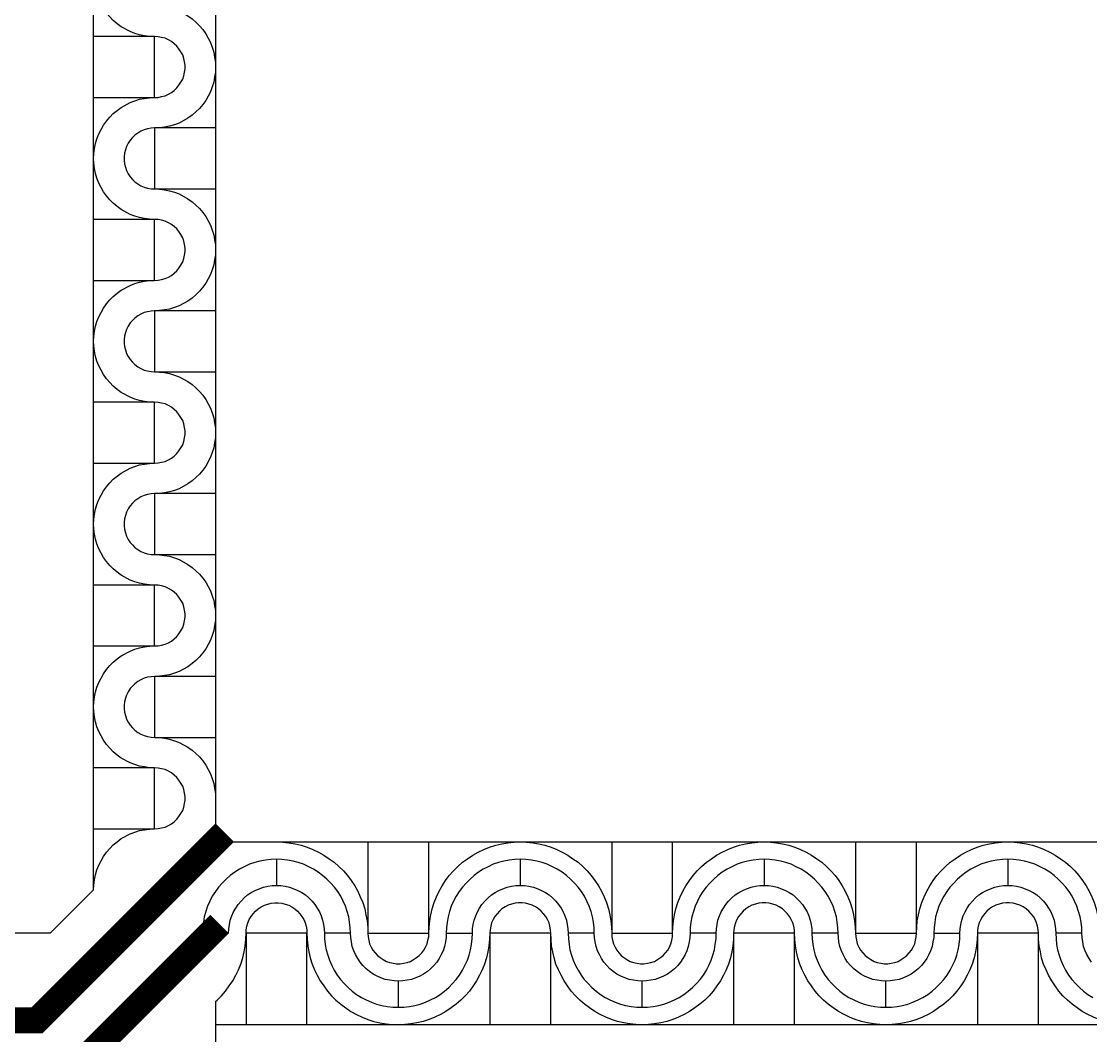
# Model space of a CAD drawing. Extents: x 190.8 to 267.1, y 124 to 174.8.
# Drawn here: x 224.322 to 225.55, y 143.763 to 144.928 of the extents above; entities that cross this region are included whole.
import ezdxf

# ---------------------------------------------------------------- set-up
doc = ezdxf.new("R2010")
doc.units = 0
doc.header["$MEASUREMENT"] = 0

msp = doc.modelspace()

# ---------------------------------------------------------------- linework, layer by layer
for p, q in [((224.5446, 146.0023), (224.5446, 143.9856)), ((224.5446, 143.9856), (226.6713, 143.9856)), ((224.5446, 143.8023), (224.5446, 141.7856))]:
    msp.add_line(p, q)
for points in [[(224.3546, 143.8806), (224.4046, 143.9306), (224.4046, 146.0306), (224.3546, 146.0806)], [(224.4746, 144.9106), (224.4689, 144.9108), (224.4631, 144.9116), (224.4574, 144.9126), (224.4519, 144.9143), (224.4464, 144.9163), (224.4364, 144.9218), (224.4316, 144.9253), (224.4271, 144.9291), (224.4231, 144.9331), (224.4194, 144.9376), (224.4159, 144.9423), (224.4104, 144.9523), (224.4084, 144.9578), (224.4066, 144.9633), (224.4056, 144.9691), (224.4049, 144.9748), (224.4046, 144.9806)], [(224.4746, 144.9456), (224.4804, 144.9453), (224.4861, 144.9446), (224.4919, 144.9436), (224.4974, 144.9418), (224.5029, 144.9398), (224.5129, 144.9343), (224.5176, 144.9308), (224.5221, 144.9271), (224.5261, 144.9231), (224.5299, 144.9186), (224.5334, 144.9138), (224.5389, 144.9038), (224.5409, 144.8983), (224.5426, 144.8928), (224.5436, 144.8871), (224.5444, 144.8813), (224.5446, 144.8756)], [(224.4046, 144.8406), (224.4746, 144.8406), (224.4746, 144.9106), (224.4046, 144.9106)], [(224.4746, 144.8406), (224.4786, 144.8408), (224.4826, 144.8416), (224.4866, 144.8426), (224.4904, 144.8443), (224.4939, 144.8463), (224.4971, 144.8488), (224.5001, 144.8516), (224.5026, 144.8546), (224.5049, 144.8581), (224.5069, 144.8618), (224.5081, 144.8656), (224.5091, 144.8696), (224.5096, 144.8736), (224.5096, 144.8776), (224.5091, 144.8816), (224.5081, 144.8856), (224.5069, 144.8896), (224.5049, 144.8931), (224.5026, 144.8966), (224.5001, 144.8996), (224.4971, 144.9023), (224.4939, 144.9048), (224.4904, 144.9068), (224.4866, 144.9086), (224.4826, 144.9096), (224.4786, 144.9103), (224.4746, 144.9106)], [(224.5446, 144.8756), (224.5444, 144.8698), (224.5436, 144.8641), (224.5426, 144.8583), (224.5409, 144.8528), (224.5389, 144.8473), (224.5334, 144.8373), (224.5299, 144.8326), (224.5261, 144.8281), (224.5221, 144.8241), (224.5176, 144.8203), (224.5129, 144.8168), (224.5029, 144.8113), (224.4974, 144.8093), (224.4919, 144.8076), (224.4861, 144.8066), (224.4804, 144.8058), (224.4746, 144.8056)], [(224.4046, 144.7706), (224.4049, 144.7763), (224.4056, 144.7821), (224.4066, 144.7878), (224.4084, 144.7933), (224.4104, 144.7988), (224.4159, 144.8088), (224.4194, 144.8136), (224.4231, 144.8181), (224.4271, 144.8221), (224.4316, 144.8258), (224.4364, 144.8293), (224.4464, 144.8348), (224.4519, 144.8368), (224.4574, 144.8386), (224.4631, 144.8396), (224.4689, 144.8403), (224.4746, 144.8406)], [(224.4746, 144.8056), (224.4706, 144.8053), (224.4666, 144.8046), (224.4626, 144.8036), (224.4589, 144.8018), (224.4554, 144.7998), (224.4521, 144.7973), (224.4491, 144.7946), (224.4466, 144.7916), (224.4444, 144.7881), (224.4424, 144.7843), (224.4411, 144.7806), (224.4401, 144.7766), (224.4396, 144.7726), (224.4396, 144.7686), (224.4401, 144.7646), (224.4411, 144.7606), (224.4424, 144.7566), (224.4444, 144.7531), (224.4466, 144.7496), (224.4491, 144.7466), (224.4521, 144.7438), (224.4554, 144.7413), (224.4589, 144.7393), (224.4626, 144.7376), (224.4666, 144.7366), (224.4706, 144.7358), (224.4746, 144.7356)], [(224.5446, 144.8056), (224.4746, 144.8056), (224.4746, 144.7356), (224.5446, 144.7356)], [(224.4746, 144.7006), (224.4689, 144.7008), (224.4631, 144.7016), (224.4574, 144.7026), (224.4519, 144.7043), (224.4464, 144.7063), (224.4364, 144.7118), (224.4316, 144.7153), (224.4271, 144.7191), (224.4231, 144.7231), (224.4194, 144.7276), (224.4159, 144.7323), (224.4104, 144.7423), (224.4084, 144.7478), (224.4066, 144.7533), (224.4056, 144.7591), (224.4049, 144.7648), (224.4046, 144.7706)], [(224.4746, 144.7356), (224.4804, 144.7353), (224.4861, 144.7346), (224.4919, 144.7336), (224.4974, 144.7318), (224.5029, 144.7298), (224.5129, 144.7243), (224.5176, 144.7208), (224.5221, 144.7171), (224.5261, 144.7131), (224.5299, 144.7086), (224.5334, 144.7038), (224.5389, 144.6938), (224.5409, 144.6883), (224.5426, 144.6828), (224.5436, 144.6771), (224.5444, 144.6713), (224.5446, 144.6656)], [(224.4046, 144.6306), (224.4746, 144.6306), (224.4746, 144.7006), (224.4046, 144.7006)], [(224.4746, 144.6306), (224.4786, 144.6308), (224.4826, 144.6316), (224.4866, 144.6326), (224.4904, 144.6343), (224.4939, 144.6363), (224.4971, 144.6388), (224.5001, 144.6416), (224.5026, 144.6446), (224.5049, 144.6481), (224.5069, 144.6518), (224.5081, 144.6556), (224.5091, 144.6596), (224.5096, 144.6636), (224.5096, 144.6676), (224.5091, 144.6716), (224.5081, 144.6756), (224.5069, 144.6796), (224.5049, 144.6831), (224.5026, 144.6866), (224.5001, 144.6896), (224.4971, 144.6923), (224.4939, 144.6948), (224.4904, 144.6968), (224.4866, 144.6986), (224.4826, 144.6996), (224.4786, 144.7003), (224.4746, 144.7006)], [(224.5446, 144.6656), (224.5444, 144.6598), (224.5436, 144.6541), (224.5426, 144.6483), (224.5409, 144.6428), (224.5389, 144.6373), (224.5334, 144.6273), (224.5299, 144.6226), (224.5261, 144.6181), (224.5221, 144.6141), (224.5176, 144.6103), (224.5129, 144.6068), (224.5029, 144.6013), (224.4974, 144.5993), (224.4919, 144.5976), (224.4861, 144.5966), (224.4804, 144.5958), (224.4746, 144.5956)], [(224.4046, 144.5606), (224.4049, 144.5663), (224.4056, 144.5721), (224.4066, 144.5778), (224.4084, 144.5833), (224.4104, 144.5888), (224.4159, 144.5988), (224.4194, 144.6036), (224.4231, 144.6081), (224.4271, 144.6121), (224.4316, 144.6158), (224.4364, 144.6193), (224.4464, 144.6248), (224.4519, 144.6268), (224.4574, 144.6286), (224.4631, 144.6296), (224.4689, 144.6303), (224.4746, 144.6306)], [(224.4746, 144.5956), (224.4706, 144.5953), (224.4666, 144.5946), (224.4626, 144.5936), (224.4589, 144.5918), (224.4554, 144.5898), (224.4521, 144.5873), (224.4491, 144.5846), (224.4466, 144.5816), (224.4444, 144.5781), (224.4424, 144.5743), (224.4411, 144.5706), (224.4401, 144.5666), (224.4396, 144.5626), (224.4396, 144.5586), (224.4401, 144.5546), (224.4411, 144.5506), (224.4424, 144.5466), (224.4444, 144.5431), (224.4466, 144.5396), (224.4491, 144.5366), (224.4521, 144.5338), (224.4554, 144.5313), (224.4589, 144.5293), (224.4626, 144.5276), (224.4666, 144.5266), (224.4706, 144.5258), (224.4746, 144.5256)], [(224.5446, 144.5956), (224.4746, 144.5956), (224.4746, 144.5256), (224.5446, 144.5256)], [(224.4746, 144.4906), (224.4689, 144.4908), (224.4631, 144.4916), (224.4574, 144.4926), (224.4519, 144.4943), (224.4464, 144.4963), (224.4364, 144.5018), (224.4316, 144.5053), (224.4271, 144.5091), (224.4231, 144.5131), (224.4194, 144.5176), (224.4159, 144.5223), (224.4104, 144.5323), (224.4084, 144.5378), (224.4066, 144.5433), (224.4056, 144.5491), (224.4049, 144.5548), (224.4046, 144.5606)], [(224.4746, 144.5256), (224.4804, 144.5253), (224.4861, 144.5246), (224.4919, 144.5236), (224.4974, 144.5218), (224.5029, 144.5198), (224.5129, 144.5143), (224.5176, 144.5108), (224.5221, 144.5071), (224.5261, 144.5031), (224.5299, 144.4986), (224.5334, 144.4938), (224.5389, 144.4838), (224.5409, 144.4783), (224.5426, 144.4728), (224.5436, 144.4671), (224.5444, 144.4613), (224.5446, 144.4556)], [(224.4046, 144.4206), (224.4746, 144.4206), (224.4746, 144.4906), (224.4046, 144.4906)], [(224.4746, 144.4206), (224.4786, 144.4208), (224.4826, 144.4216), (224.4866, 144.4226), (224.4904, 144.4243), (224.4939, 144.4263), (224.4971, 144.4288), (224.5001, 144.4316), (224.5026, 144.4346), (224.5049, 144.4381), (224.5069, 144.4418), (224.5081, 144.4456), (224.5091, 144.4496), (224.5096, 144.4536), (224.5096, 144.4576), (224.5091, 144.4616), (224.5081, 144.4656), (224.5069, 144.4696), (224.5049, 144.4731), (224.5026, 144.4766), (224.5001, 144.4796), (224.4971, 144.4823), (224.4939, 144.4848), (224.4904, 144.4868), (224.4866, 144.4886), (224.4826, 144.4896), (224.4786, 144.4903), (224.4746, 144.4906)], [(224.5446, 144.4556), (224.5444, 144.4498), (224.5436, 144.4441), (224.5426, 144.4383), (224.5409, 144.4328), (224.5389, 144.4273), (224.5334, 144.4173), (224.5299, 144.4126), (224.5261, 144.4081), (224.5221, 144.4041), (224.5176, 144.4003), (224.5129, 144.3968), (224.5029, 144.3913), (224.4974, 144.3893), (224.4919, 144.3876), (224.4861, 144.3866), (224.4804, 144.3858), (224.4746, 144.3856)], [(224.4046, 144.3506), (224.4049, 144.3563), (224.4056, 144.3621), (224.4066, 144.3678), (224.4084, 144.3733), (224.4104, 144.3788), (224.4159, 144.3888), (224.4194, 144.3936), (224.4231, 144.3981), (224.4271, 144.4021), (224.4316, 144.4058), (224.4364, 144.4093), (224.4464, 144.4148), (224.4519, 144.4168), (224.4574, 144.4186), (224.4631, 144.4196), (224.4689, 144.4203), (224.4746, 144.4206)], [(224.4746, 144.3856), (224.4706, 144.3853), (224.4666, 144.3846), (224.4626, 144.3836), (224.4589, 144.3818), (224.4554, 144.3798), (224.4521, 144.3773), (224.4491, 144.3746), (224.4466, 144.3716), (224.4444, 144.3681), (224.4424, 144.3643), (224.4411, 144.3606), (224.4401, 144.3566), (224.4396, 144.3526), (224.4396, 144.3486), (224.4401, 144.3446), (224.4411, 144.3406), (224.4424, 144.3366), (224.4444, 144.3331), (224.4466, 144.3296), (224.4491, 144.3266), (224.4521, 144.3238), (224.4554, 144.3213), (224.4589, 144.3193), (224.4626, 144.3176), (224.4666, 144.3166), (224.4706, 144.3158), (224.4746, 144.3156)], [(224.5446, 144.3856), (224.4746, 144.3856), (224.4746, 144.3156), (224.5446, 144.3156)], [(224.4746, 144.2806), (224.4689, 144.2808), (224.4631, 144.2816), (224.4574, 144.2826), (224.4519, 144.2843), (224.4464, 144.2863), (224.4364, 144.2918), (224.4316, 144.2953), (224.4271, 144.2991), (224.4231, 144.3031), (224.4194, 144.3076), (224.4159, 144.3123), (224.4104, 144.3223), (224.4084, 144.3278), (224.4066, 144.3333), (224.4056, 144.3391), (224.4049, 144.3448), (224.4046, 144.3506)], [(224.4746, 144.3156), (224.4804, 144.3153), (224.4861, 144.3146), (224.4919, 144.3136), (224.4974, 144.3118), (224.5029, 144.3098), (224.5129, 144.3043), (224.5176, 144.3008), (224.5221, 144.2971), (224.5261, 144.2931), (224.5299, 144.2886), (224.5334, 144.2838), (224.5389, 144.2738), (224.5409, 144.2683), (224.5426, 144.2628), (224.5436, 144.2571), (224.5444, 144.2513), (224.5446, 144.2456)], [(224.4046, 144.2106), (224.4746, 144.2106), (224.4746, 144.2806), (224.4046, 144.2806)], [(224.4746, 144.2106), (224.4786, 144.2108), (224.4826, 144.2116), (224.4866, 144.2126), (224.4904, 144.2143), (224.4939, 144.2163), (224.4971, 144.2188), (224.5001, 144.2216), (224.5026, 144.2246), (224.5049, 144.2281), (224.5069, 144.2318), (224.5081, 144.2356), (224.5091, 144.2396), (224.5096, 144.2436), (224.5096, 144.2476), (224.5091, 144.2516), (224.5081, 144.2556), (224.5069, 144.2596), (224.5049, 144.2631), (224.5026, 144.2666), (224.5001, 144.2696), (224.4971, 144.2723), (224.4939, 144.2748), (224.4904, 144.2768), (224.4866, 144.2786), (224.4826, 144.2796), (224.4786, 144.2803), (224.4746, 144.2806)], [(224.5446, 144.2456), (224.5444, 144.2398), (224.5436, 144.2341), (224.5426, 144.2283), (224.5409, 144.2228), (224.5389, 144.2173), (224.5334, 144.2073), (224.5299, 144.2026), (224.5261, 144.1981), (224.5221, 144.1941), (224.5176, 144.1903), (224.5129, 144.1868), (224.5029, 144.1813), (224.4974, 144.1793), (224.4919, 144.1776), (224.4861, 144.1766), (224.4804, 144.1758), (224.4746, 144.1756)], [(224.4046, 144.1406), (224.4049, 144.1463), (224.4056, 144.1521), (224.4066, 144.1578), (224.4084, 144.1633), (224.4104, 144.1688), (224.4159, 144.1788), (224.4194, 144.1836), (224.4231, 144.1881), (224.4271, 144.1921), (224.4316, 144.1958), (224.4364, 144.1993), (224.4464, 144.2048), (224.4519, 144.2068), (224.4574, 144.2086), (224.4631, 144.2096), (224.4689, 144.2103), (224.4746, 144.2106)], [(224.4746, 144.1756), (224.4706, 144.1753), (224.4666, 144.1746), (224.4626, 144.1736), (224.4589, 144.1718), (224.4554, 144.1698), (224.4521, 144.1673), (224.4491, 144.1646), (224.4466, 144.1616), (224.4444, 144.1581), (224.4424, 144.1543), (224.4411, 144.1506), (224.4401, 144.1466), (224.4396, 144.1426), (224.4396, 144.1386), (224.4401, 144.1346), (224.4411, 144.1306), (224.4424, 144.1266), (224.4444, 144.1231), (224.4466, 144.1196), (224.4491, 144.1166), (224.4521, 144.1138), (224.4554, 144.1113), (224.4589, 144.1093), (224.4626, 144.1076), (224.4666, 144.1066), (224.4706, 144.1058), (224.4746, 144.1056)], [(224.5446, 144.1756), (224.4746, 144.1756), (224.4746, 144.1056), (224.5446, 144.1056)], [(224.4746, 144.0706), (224.4689, 144.0708), (224.4631, 144.0716), (224.4574, 144.0726), (224.4519, 144.0743), (224.4464, 144.0763), (224.4364, 144.0818), (224.4316, 144.0853), (224.4271, 144.0891), (224.4231, 144.0931), (224.4194, 144.0976), (224.4159, 144.1023), (224.4104, 144.1123), (224.4084, 144.1178), (224.4066, 144.1233), (224.4056, 144.1291), (224.4049, 144.1348), (224.4046, 144.1406)], [(224.4746, 144.1056), (224.4804, 144.1053), (224.4861, 144.1046), (224.4919, 144.1036), (224.4974, 144.1018), (224.5029, 144.0998), (224.5129, 144.0943), (224.5176, 144.0908), (224.5221, 144.0871), (224.5261, 144.0831), (224.5299, 144.0786), (224.5334, 144.0738), (224.5389, 144.0638), (224.5409, 144.0583), (224.5426, 144.0528), (224.5436, 144.0471), (224.5444, 144.0413), (224.5446, 144.0356)], [(224.4046, 144.0006), (224.4746, 144.0006), (224.4746, 144.0706), (224.4046, 144.0706)], [(224.4746, 144.0006), (224.4786, 144.0008), (224.4826, 144.0016), (224.4866, 144.0026), (224.4904, 144.0043), (224.4939, 144.0063), (224.4971, 144.0088), (224.5001, 144.0116), (224.5026, 144.0146), (224.5049, 144.0181), (224.5069, 144.0218), (224.5081, 144.0256), (224.5091, 144.0296), (224.5096, 144.0336), (224.5096, 144.0376), (224.5091, 144.0416), (224.5081, 144.0456), (224.5069, 144.0496), (224.5049, 144.0531), (224.5026, 144.0566), (224.5001, 144.0596), (224.4971, 144.0623), (224.4939, 144.0648), (224.4904, 144.0668), (224.4866, 144.0686), (224.4826, 144.0696), (224.4786, 144.0703), (224.4746, 144.0706)], [(224.4046, 143.9306), (224.4049, 143.9363), (224.4056, 143.9421), (224.4066, 143.9478), (224.4084, 143.9533), (224.4104, 143.9588), (224.4159, 143.9688), (224.4194, 143.9736), (224.4231, 143.9781), (224.4271, 143.9821), (224.4316, 143.9858), (224.4364, 143.9893), (224.4464, 143.9948), (224.4519, 143.9968), (224.4574, 143.9986), (224.4631, 143.9996), (224.4689, 144.0003), (224.4746, 144.0006)], [(224.6146, 143.9856), (224.6219, 143.9853), (224.6289, 143.9846), (224.6359, 143.9833), (224.6429, 143.9818), (224.6499, 143.9796), (224.6564, 143.9768), (224.6629, 143.9738), (224.6691, 143.9703), (224.6751, 143.9663), (224.6809, 143.9621), (224.6864, 143.9573), (224.6914, 143.9523), (224.6961, 143.9468), (224.7004, 143.9411), (224.7044, 143.9351), (224.7079, 143.9288), (224.7109, 143.9223), (224.7136, 143.9158), (224.7159, 143.9088), (224.7174, 143.9018), (224.7186, 143.8948), (224.7194, 143.8878), (224.7196, 143.8806)], [(224.7196, 143.9856), (224.7196, 143.8806), (224.7896, 143.8806), (224.7896, 143.9856)], [(224.7896, 143.8806), (224.7899, 143.8878), (224.7906, 143.8948), (224.7919, 143.9018), (224.7934, 143.9088), (224.7956, 143.9158), (224.7984, 143.9223), (224.8014, 143.9288), (224.8049, 143.9351), (224.8089, 143.9411), (224.8131, 143.9468), (224.8179, 143.9523), (224.8229, 143.9573), (224.8284, 143.9621), (224.8341, 143.9663), (224.8401, 143.9703), (224.8464, 143.9738), (224.8529, 143.9768), (224.8594, 143.9796), (224.8664, 143.9818), (224.8734, 143.9833), (224.8804, 143.9846), (224.8874, 143.9853), (224.8946, 143.9856)], [(224.8946, 143.9856), (224.9019, 143.9853), (224.9089, 143.9846), (224.9159, 143.9833), (224.9229, 143.9818), (224.9299, 143.9796), (224.9364, 143.9768), (224.9429, 143.9738), (224.9491, 143.9703), (224.9551, 143.9663), (224.9609, 143.9621), (224.9664, 143.9573), (224.9714, 143.9523), (224.9761, 143.9468), (224.9804, 143.9411), (224.9844, 143.9351), (224.9879, 143.9288), (224.9909, 143.9223), (224.9936, 143.9158), (224.9959, 143.9088), (224.9974, 143.9018), (224.9986, 143.8948), (224.9994, 143.8878), (224.9996, 143.8806)], [(224.9996, 143.9856), (224.9996, 143.8806), (225.0696, 143.8806), (225.0696, 143.9856)], [(225.0696, 143.8806), (225.0699, 143.8878), (225.0706, 143.8948), (225.0719, 143.9018), (225.0734, 143.9088), (225.0756, 143.9158), (225.0784, 143.9223), (225.0814, 143.9288), (225.0849, 143.9351), (225.0889, 143.9411), (225.0931, 143.9468), (225.0979, 143.9523), (225.1029, 143.9573), (225.1084, 143.9621), (225.1141, 143.9663), (225.1201, 143.9703), (225.1264, 143.9738), (225.1329, 143.9768), (225.1394, 143.9796), (225.1464, 143.9818), (225.1534, 143.9833), (225.1604, 143.9846), (225.1674, 143.9853), (225.1746, 143.9856)], [(225.1746, 143.9856), (225.1819, 143.9853), (225.1889, 143.9846), (225.1959, 143.9833), (225.2029, 143.9818), (225.2099, 143.9796), (225.2164, 143.9768), (225.2229, 143.9738), (225.2291, 143.9703), (225.2351, 143.9663), (225.2409, 143.9621), (225.2464, 143.9573), (225.2514, 143.9523), (225.2561, 143.9468), (225.2604, 143.9411), (225.2644, 143.9351), (225.2679, 143.9288), (225.2709, 143.9223), (225.2736, 143.9158), (225.2759, 143.9088), (225.2774, 143.9018), (225.2786, 143.8948), (225.2794, 143.8878), (225.2796, 143.8806)], [(225.2796, 143.9856), (225.2796, 143.8806), (225.3496, 143.8806), (225.3496, 143.9856)], [(225.3496, 143.8806), (225.3499, 143.8878), (225.3506, 143.8948), (225.3519, 143.9018), (225.3534, 143.9088), (225.3556, 143.9158), (225.3584, 143.9223), (225.3614, 143.9288), (225.3649, 143.9351), (225.3689, 143.9411), (225.3731, 143.9468), (225.3779, 143.9523), (225.3829, 143.9573), (225.3884, 143.9621), (225.3941, 143.9663), (225.4001, 143.9703), (225.4064, 143.9738), (225.4129, 143.9768), (225.4194, 143.9796), (225.4264, 143.9818), (225.4334, 143.9833), (225.4404, 143.9846), (225.4474, 143.9853), (225.4546, 143.9856)], [(225.4546, 143.9856), (225.4619, 143.9853), (225.4689, 143.9846), (225.4759, 143.9833), (225.4829, 143.9818), (225.4899, 143.9796), (225.4964, 143.9768), (225.5029, 143.9738), (225.5091, 143.9703), (225.5151, 143.9663), (225.5209, 143.9621), (225.5264, 143.9573), (225.5314, 143.9523), (225.5361, 143.9468), (225.5404, 143.9411), (225.5444, 143.9351), (225.5479, 143.9288), (225.5509, 143.9223), (225.5536, 143.9158), (225.5559, 143.9088), (225.5574, 143.9018), (225.5586, 143.8948), (225.5594, 143.8878), (225.5596, 143.8806)], [(224.6146, 143.9656), (224.6084, 143.9653), (224.6019, 143.9646), (224.5956, 143.9636), (224.5896, 143.9618), (224.5836, 143.9598), (224.5776, 143.9571), (224.5721, 143.9543), (224.5666, 143.9508), (224.5616, 143.9471), (224.5569, 143.9428), (224.5524, 143.9383), (224.5481, 143.9336), (224.5444, 143.9286), (224.5409, 143.9231), (224.5381, 143.9176), (224.5354, 143.9116), (224.5334, 143.9056), (224.5316, 143.8996), (224.5306, 143.8933), (224.5299, 143.8868), (224.5296, 143.8806), (224.5596, 143.8806), (224.5599, 143.8856), (224.5606, 143.8906), (224.5616, 143.8956), (224.5634, 143.9006), (224.5654, 143.9051), (224.5679, 143.9096), (224.5706, 143.9138), (224.5739, 143.9176), (224.5776, 143.9213), (224.5814, 143.9246), (224.5856, 143.9273), (224.5901, 143.9298), (224.5946, 143.9318), (224.5996, 143.9336), (224.6046, 143.9346), (224.6096, 143.9353), (224.6146, 143.9356)], [(224.6996, 143.8806), (224.6994, 143.8868), (224.6986, 143.8933), (224.6976, 143.8996), (224.6959, 143.9056), (224.6939, 143.9116), (224.6911, 143.9176), (224.6884, 143.9231), (224.6849, 143.9286), (224.6811, 143.9336), (224.6769, 143.9383), (224.6724, 143.9428), (224.6676, 143.9471), (224.6626, 143.9508), (224.6571, 143.9543), (224.6516, 143.9571), (224.6456, 143.9598), (224.6396, 143.9618), (224.6336, 143.9636), (224.6274, 143.9646), (224.6209, 143.9653), (224.6146, 143.9656), (224.6146, 143.9356), (224.6196, 143.9353), (224.6246, 143.9346), (224.6296, 143.9336), (224.6346, 143.9318), (224.6391, 143.9298), (224.6436, 143.9273), (224.6479, 143.9246), (224.6516, 143.9213), (224.6554, 143.9176), (224.6586, 143.9138), (224.6614, 143.9096), (224.6639, 143.9051), (224.6659, 143.9006), (224.6676, 143.8956), (224.6686, 143.8906), (224.6694, 143.8856), (224.6696, 143.8806)], [(224.8946, 143.9656), (224.8884, 143.9653), (224.8819, 143.9646), (224.8756, 143.9636), (224.8696, 143.9618), (224.8636, 143.9598), (224.8576, 143.9571), (224.8521, 143.9543), (224.8466, 143.9508), (224.8416, 143.9471), (224.8369, 143.9428), (224.8324, 143.9383), (224.8281, 143.9336), (224.8244, 143.9286), (224.8209, 143.9231), (224.8181, 143.9176), (224.8154, 143.9116), (224.8134, 143.9056), (224.8116, 143.8996), (224.8106, 143.8933), (224.8099, 143.8868), (224.8096, 143.8806), (224.8396, 143.8806), (224.8399, 143.8856), (224.8406, 143.8906), (224.8416, 143.8956), (224.8434, 143.9006), (224.8454, 143.9051), (224.8479, 143.9096), (224.8506, 143.9138), (224.8539, 143.9176), (224.8576, 143.9213), (224.8614, 143.9246), (224.8656, 143.9273), (224.8701, 143.9298), (224.8746, 143.9318), (224.8796, 143.9336), (224.8846, 143.9346), (224.8896, 143.9353), (224.8946, 143.9356)], [(224.9796, 143.8806), (224.9794, 143.8868), (224.9786, 143.8933), (224.9776, 143.8996), (224.9759, 143.9056), (224.9739, 143.9116), (224.9711, 143.9176), (224.9684, 143.9231), (224.9649, 143.9286), (224.9611, 143.9336), (224.9569, 143.9383), (224.9524, 143.9428), (224.9476, 143.9471), (224.9426, 143.9508), (224.9371, 143.9543), (224.9316, 143.9571), (224.9256, 143.9598), (224.9196, 143.9618), (224.9136, 143.9636), (224.9074, 143.9646), (224.9009, 143.9653), (224.8946, 143.9656), (224.8946, 143.9356), (224.8996, 143.9353), (224.9046, 143.9346), (224.9096, 143.9336), (224.9146, 143.9318), (224.9191, 143.9298), (224.9236, 143.9273), (224.9279, 143.9246), (224.9316, 143.9213), (224.9354, 143.9176), (224.9386, 143.9138), (224.9414, 143.9096), (224.9439, 143.9051), (224.9459, 143.9006), (224.9476, 143.8956), (224.9486, 143.8906), (224.9494, 143.8856), (224.9496, 143.8806)], [(225.1746, 143.9656), (225.1684, 143.9653), (225.1619, 143.9646), (225.1556, 143.9636), (225.1496, 143.9618), (225.1436, 143.9598), (225.1376, 143.9571), (225.1321, 143.9543), (225.1266, 143.9508), (225.1216, 143.9471), (225.1169, 143.9428), (225.1124, 143.9383), (225.1081, 143.9336), (225.1044, 143.9286), (225.1009, 143.9231), (225.0981, 143.9176), (225.0954, 143.9116), (225.0934, 143.9056), (225.0916, 143.8996), (225.0906, 143.8933), (225.0899, 143.8868), (225.0896, 143.8806)], [(225.2596, 143.8806), (225.2594, 143.8868), (225.2586, 143.8933), (225.2576, 143.8996), (225.2559, 143.9056), (225.2539, 143.9116), (225.2511, 143.9176), (225.2484, 143.9231), (225.2449, 143.9286), (225.2411, 143.9336), (225.2369, 143.9383), (225.2324, 143.9428), (225.2276, 143.9471), (225.2226, 143.9508), (225.2171, 143.9543), (225.2116, 143.9571), (225.2056, 143.9598), (225.1996, 143.9618), (225.1936, 143.9636), (225.1874, 143.9646), (225.1809, 143.9653), (225.1746, 143.9656), (225.1746, 143.9356), (225.1796, 143.9353), (225.1846, 143.9346), (225.1896, 143.9336), (225.1946, 143.9318), (225.1991, 143.9298), (225.2036, 143.9273), (225.2079, 143.9246), (225.2116, 143.9213), (225.2154, 143.9176), (225.2186, 143.9138), (225.2214, 143.9096), (225.2239, 143.9051), (225.2259, 143.9006), (225.2276, 143.8956), (225.2286, 143.8906), (225.2294, 143.8856), (225.2296, 143.8806)], [(225.4546, 143.9656), (225.4484, 143.9653), (225.4419, 143.9646), (225.4356, 143.9636), (225.4296, 143.9618), (225.4236, 143.9598), (225.4176, 143.9571), (225.4121, 143.9543), (225.4066, 143.9508), (225.4016, 143.9471), (225.3969, 143.9428), (225.3924, 143.9383), (225.3881, 143.9336), (225.3844, 143.9286), (225.3809, 143.9231), (225.3781, 143.9176), (225.3754, 143.9116), (225.3734, 143.9056), (225.3716, 143.8996), (225.3706, 143.8933), (225.3699, 143.8868), (225.3696, 143.8806), (225.3996, 143.8806), (225.3999, 143.8856), (225.4006, 143.8906), (225.4016, 143.8956), (225.4034, 143.9006), (225.4054, 143.9051), (225.4079, 143.9096), (225.4106, 143.9138), (225.4139, 143.9176), (225.4176, 143.9213), (225.4214, 143.9246), (225.4256, 143.9273), (225.4301, 143.9298), (225.4346, 143.9318), (225.4396, 143.9336), (225.4446, 143.9346), (225.4496, 143.9353), (225.4546, 143.9356)], [(225.5396, 143.8806), (225.5394, 143.8868), (225.5386, 143.8933), (225.5376, 143.8996), (225.5359, 143.9056), (225.5339, 143.9116), (225.5311, 143.9176), (225.5284, 143.9231), (225.5249, 143.9286), (225.5211, 143.9336), (225.5169, 143.9383), (225.5124, 143.9428), (225.5076, 143.9471), (225.5026, 143.9508), (225.4971, 143.9543), (225.4916, 143.9571), (225.4856, 143.9598), (225.4796, 143.9618), (225.4736, 143.9636), (225.4674, 143.9646), (225.4609, 143.9653), (225.4546, 143.9656), (225.4546, 143.9356), (225.4596, 143.9353), (225.4646, 143.9346), (225.4696, 143.9336), (225.4746, 143.9318), (225.4791, 143.9298), (225.4836, 143.9273), (225.4879, 143.9246), (225.4916, 143.9213), (225.4954, 143.9176), (225.4986, 143.9138), (225.5014, 143.9096), (225.5039, 143.9051), (225.5059, 143.9006), (225.5076, 143.8956), (225.5086, 143.8906), (225.5094, 143.8856), (225.5096, 143.8806)], [(225.1196, 143.8806), (225.1199, 143.8856), (225.1206, 143.8906), (225.1216, 143.8956), (225.1234, 143.9006), (225.1254, 143.9051), (225.1279, 143.9096), (225.1306, 143.9138), (225.1339, 143.9176), (225.1376, 143.9213), (225.1414, 143.9246), (225.1456, 143.9273), (225.1501, 143.9298), (225.1546, 143.9318), (225.1596, 143.9336), (225.1646, 143.9346), (225.1696, 143.9353), (225.1746, 143.9356)], [(224.5796, 143.8806), (224.5799, 143.8846), (224.5806, 143.8886), (224.5816, 143.8926), (224.5834, 143.8963), (224.5854, 143.8998), (224.5879, 143.9031), (224.5906, 143.9061), (224.5936, 143.9086), (224.5971, 143.9108), (224.6009, 143.9128), (224.6046, 143.9141), (224.6086, 143.9151), (224.6126, 143.9156), (224.6166, 143.9156), (224.6206, 143.9151), (224.6246, 143.9141), (224.6286, 143.9128), (224.6321, 143.9108), (224.6356, 143.9086), (224.6386, 143.9061), (224.6414, 143.9031), (224.6439, 143.8998), (224.6459, 143.8963), (224.6476, 143.8926), (224.6486, 143.8886), (224.6494, 143.8846), (224.6496, 143.8806)], [(224.9296, 143.8806), (224.9294, 143.8846), (224.9286, 143.8886), (224.9276, 143.8926), (224.9259, 143.8963), (224.9239, 143.8998), (224.9214, 143.9031), (224.9186, 143.9061), (224.9156, 143.9086), (224.9121, 143.9108), (224.9084, 143.9128), (224.9046, 143.9141), (224.9006, 143.9151), (224.8966, 143.9156), (224.8926, 143.9156), (224.8886, 143.9151), (224.8846, 143.9141), (224.8806, 143.9128), (224.8771, 143.9108), (224.8736, 143.9086), (224.8706, 143.9061), (224.8679, 143.9031), (224.8654, 143.8998), (224.8634, 143.8963), (224.8616, 143.8926), (224.8606, 143.8886), (224.8599, 143.8846), (224.8596, 143.8806)], [(225.2096, 143.8806), (225.2094, 143.8846), (225.2086, 143.8886), (225.2076, 143.8926), (225.2059, 143.8963), (225.2039, 143.8998), (225.2014, 143.9031), (225.1986, 143.9061), (225.1956, 143.9086), (225.1921, 143.9108), (225.1884, 143.9128), (225.1846, 143.9141), (225.1806, 143.9151), (225.1766, 143.9156), (225.1726, 143.9156), (225.1686, 143.9151), (225.1646, 143.9141), (225.1606, 143.9128), (225.1571, 143.9108), (225.1536, 143.9086), (225.1506, 143.9061), (225.1479, 143.9031), (225.1454, 143.8998), (225.1434, 143.8963), (225.1416, 143.8926), (225.1406, 143.8886), (225.1399, 143.8846), (225.1396, 143.8806)], [(225.4896, 143.8806), (225.4894, 143.8846), (225.4886, 143.8886), (225.4876, 143.8926), (225.4859, 143.8963), (225.4839, 143.8998), (225.4814, 143.9031), (225.4786, 143.9061), (225.4756, 143.9086), (225.4721, 143.9108), (225.4684, 143.9128), (225.4646, 143.9141), (225.4606, 143.9151), (225.4566, 143.9156), (225.4526, 143.9156), (225.4486, 143.9151), (225.4446, 143.9141), (225.4406, 143.9128), (225.4371, 143.9108), (225.4336, 143.9086), (225.4306, 143.9061), (225.4279, 143.9031), (225.4254, 143.8998), (225.4234, 143.8963), (225.4216, 143.8926), (225.4206, 143.8886), (225.4199, 143.8846), (225.4196, 143.8806)], [(224.3546, 143.8806), (222.2779, 143.8806), (222.2776, 143.8808), (222.2729, 143.8843), (222.2629, 143.8898), (222.2574, 143.8918), (222.2519, 143.8936), (222.2461, 143.8946), (222.2404, 143.8953), (222.2346, 143.8956)], [(224.5446, 143.8023), (224.5464, 143.8038), (224.5514, 143.8088), (224.5561, 143.8143), (224.5604, 143.8201), (224.5644, 143.8261), (224.5679, 143.8323), (224.5709, 143.8388), (224.5736, 143.8453), (224.5759, 143.8523), (224.5774, 143.8593), (224.5786, 143.8663), (224.5794, 143.8733), (224.5796, 143.8806)], [(224.6496, 143.7756), (224.6496, 143.8806), (224.5796, 143.8806), (224.5796, 143.7756)], [(224.6496, 143.8806), (224.6499, 143.8733), (224.6506, 143.8663), (224.6519, 143.8593), (224.6534, 143.8523), (224.6556, 143.8453), (224.6584, 143.8388), (224.6614, 143.8323), (224.6649, 143.8261), (224.6689, 143.8201), (224.6731, 143.8143), (224.6779, 143.8088), (224.6829, 143.8038), (224.6884, 143.7991), (224.6941, 143.7948), (224.7001, 143.7908), (224.7064, 143.7873), (224.7129, 143.7843), (224.7194, 143.7816), (224.7264, 143.7793), (224.7334, 143.7778), (224.7404, 143.7766), (224.7474, 143.7758), (224.7546, 143.7756)], [(224.7196, 143.8806), (224.7199, 143.8766), (224.7206, 143.8726), (224.7216, 143.8686), (224.7234, 143.8648), (224.7254, 143.8613), (224.7279, 143.8581), (224.7306, 143.8551), (224.7336, 143.8526), (224.7371, 143.8503), (224.7409, 143.8483), (224.7446, 143.8471), (224.7486, 143.8461), (224.7526, 143.8456), (224.7566, 143.8456), (224.7606, 143.8461), (224.7646, 143.8471), (224.7686, 143.8483), (224.7721, 143.8503), (224.7756, 143.8526), (224.7786, 143.8551), (224.7814, 143.8581), (224.7839, 143.8613), (224.7859, 143.8648), (224.7876, 143.8686), (224.7886, 143.8726), (224.7894, 143.8766), (224.7896, 143.8806)], [(224.8096, 143.8806), (224.8094, 143.8756), (224.8086, 143.8706), (224.8076, 143.8656), (224.8059, 143.8606), (224.8039, 143.8561), (224.8014, 143.8516), (224.7986, 143.8473), (224.7954, 143.8436), (224.7916, 143.8398), (224.7879, 143.8366), (224.7836, 143.8338), (224.7791, 143.8313), (224.7746, 143.8293), (224.7696, 143.8276), (224.7646, 143.8266), (224.7596, 143.8258), (224.7546, 143.8256)], [(224.8596, 143.8806), (224.8594, 143.8733), (224.8586, 143.8663), (224.8574, 143.8593), (224.8559, 143.8523), (224.8536, 143.8453), (224.8509, 143.8388), (224.8479, 143.8323), (224.8444, 143.8261), (224.8404, 143.8201), (224.8361, 143.8143), (224.8314, 143.8088), (224.8264, 143.8038), (224.8209, 143.7991), (224.8151, 143.7948), (224.8091, 143.7908), (224.8029, 143.7873), (224.7964, 143.7843), (224.7899, 143.7816), (224.7829, 143.7793), (224.7759, 143.7778), (224.7689, 143.7766), (224.7619, 143.7758), (224.7546, 143.7756)], [(224.7546, 143.7956), (224.7609, 143.7958), (224.7674, 143.7966), (224.7736, 143.7976), (224.7796, 143.7993), (224.7856, 143.8013), (224.7916, 143.8041), (224.7971, 143.8068), (224.8026, 143.8103), (224.8076, 143.8141), (224.8124, 143.8183), (224.8169, 143.8228), (224.8211, 143.8276), (224.8249, 143.8326), (224.8284, 143.8381), (224.8311, 143.8436), (224.8339, 143.8496), (224.8359, 143.8556), (224.8376, 143.8616), (224.8386, 143.8678), (224.8394, 143.8743), (224.8396, 143.8806)], [(224.9296, 143.7756), (224.9296, 143.8806), (224.8596, 143.8806), (224.8596, 143.7756)], [(225.0346, 143.7756), (225.0274, 143.7758), (225.0204, 143.7766), (225.0134, 143.7778), (225.0064, 143.7793), (224.9994, 143.7816), (224.9929, 143.7843), (224.9864, 143.7873), (224.9801, 143.7908), (224.9741, 143.7948), (224.9684, 143.7991), (224.9629, 143.8038), (224.9579, 143.8088), (224.9531, 143.8143), (224.9489, 143.8201), (224.9449, 143.8261), (224.9414, 143.8323), (224.9384, 143.8388), (224.9356, 143.8453), (224.9334, 143.8523), (224.9319, 143.8593), (224.9306, 143.8663), (224.9299, 143.8733), (224.9296, 143.8806)], [(224.9996, 143.8806), (224.9999, 143.8766), (225.0006, 143.8726), (225.0016, 143.8686), (225.0034, 143.8648), (225.0054, 143.8613), (225.0079, 143.8581), (225.0106, 143.8551), (225.0136, 143.8526), (225.0171, 143.8503), (225.0209, 143.8483), (225.0246, 143.8471), (225.0286, 143.8461), (225.0326, 143.8456), (225.0366, 143.8456), (225.0406, 143.8461), (225.0446, 143.8471), (225.0486, 143.8483), (225.0521, 143.8503), (225.0556, 143.8526), (225.0586, 143.8551), (225.0614, 143.8581), (225.0639, 143.8613), (225.0659, 143.8648), (225.0676, 143.8686), (225.0686, 143.8726), (225.0694, 143.8766), (225.0696, 143.8806)], [(225.0346, 143.7956), (225.0409, 143.7958), (225.0474, 143.7966), (225.0536, 143.7976), (225.0596, 143.7993), (225.0656, 143.8013), (225.0716, 143.8041), (225.0771, 143.8068), (225.0826, 143.8103), (225.0876, 143.8141), (225.0924, 143.8183), (225.0969, 143.8228), (225.1011, 143.8276), (225.1049, 143.8326), (225.1084, 143.8381), (225.1111, 143.8436), (225.1139, 143.8496), (225.1159, 143.8556), (225.1176, 143.8616), (225.1186, 143.8678), (225.1194, 143.8743), (225.1196, 143.8806), (225.0896, 143.8806), (225.0894, 143.8756), (225.0886, 143.8706), (225.0876, 143.8656), (225.0859, 143.8606), (225.0839, 143.8561), (225.0814, 143.8516), (225.0786, 143.8473), (225.0754, 143.8436), (225.0716, 143.8398), (225.0679, 143.8366), (225.0636, 143.8338), (225.0591, 143.8313), (225.0546, 143.8293), (225.0496, 143.8276), (225.0446, 143.8266), (225.0396, 143.8258), (225.0346, 143.8256)], [(225.1396, 143.8806), (225.1394, 143.8733), (225.1386, 143.8663), (225.1374, 143.8593), (225.1359, 143.8523), (225.1336, 143.8453), (225.1309, 143.8388), (225.1279, 143.8323), (225.1244, 143.8261), (225.1204, 143.8201), (225.1161, 143.8143), (225.1114, 143.8088), (225.1064, 143.8038), (225.1009, 143.7991), (225.0951, 143.7948), (225.0891, 143.7908), (225.0829, 143.7873), (225.0764, 143.7843), (225.0699, 143.7816), (225.0629, 143.7793), (225.0559, 143.7778), (225.0489, 143.7766), (225.0419, 143.7758), (225.0346, 143.7756)], [(225.2096, 143.7756), (225.2096, 143.8806), (225.1396, 143.8806), (225.1396, 143.7756)], [(225.3146, 143.7756), (225.3074, 143.7758), (225.3004, 143.7766), (225.2934, 143.7778), (225.2864, 143.7793), (225.2794, 143.7816), (225.2729, 143.7843), (225.2664, 143.7873), (225.2601, 143.7908), (225.2541, 143.7948), (225.2484, 143.7991), (225.2429, 143.8038), (225.2379, 143.8088), (225.2331, 143.8143), (225.2289, 143.8201), (225.2249, 143.8261), (225.2214, 143.8323), (225.2184, 143.8388), (225.2156, 143.8453), (225.2134, 143.8523), (225.2119, 143.8593), (225.2106, 143.8663), (225.2099, 143.8733), (225.2096, 143.8806)], [(225.2796, 143.8806), (225.2799, 143.8766), (225.2806, 143.8726), (225.2816, 143.8686), (225.2834, 143.8648), (225.2854, 143.8613), (225.2879, 143.8581), (225.2906, 143.8551), (225.2936, 143.8526), (225.2971, 143.8503), (225.3009, 143.8483), (225.3046, 143.8471), (225.3086, 143.8461), (225.3126, 143.8456), (225.3166, 143.8456), (225.3206, 143.8461), (225.3246, 143.8471), (225.3286, 143.8483), (225.3321, 143.8503), (225.3356, 143.8526), (225.3386, 143.8551), (225.3414, 143.8581), (225.3439, 143.8613), (225.3459, 143.8648), (225.3476, 143.8686), (225.3486, 143.8726), (225.3494, 143.8766), (225.3496, 143.8806)], [(225.3696, 143.8806), (225.3694, 143.8756), (225.3686, 143.8706), (225.3676, 143.8656), (225.3659, 143.8606), (225.3639, 143.8561), (225.3614, 143.8516), (225.3586, 143.8473), (225.3554, 143.8436), (225.3516, 143.8398), (225.3479, 143.8366), (225.3436, 143.8338), (225.3391, 143.8313), (225.3346, 143.8293), (225.3296, 143.8276), (225.3246, 143.8266), (225.3196, 143.8258), (225.3146, 143.8256)], [(225.4196, 143.8806), (225.4194, 143.8733), (225.4186, 143.8663), (225.4174, 143.8593), (225.4159, 143.8523), (225.4136, 143.8453), (225.4109, 143.8388), (225.4079, 143.8323), (225.4044, 143.8261), (225.4004, 143.8201), (225.3961, 143.8143), (225.3914, 143.8088), (225.3864, 143.8038), (225.3809, 143.7991), (225.3751, 143.7948), (225.3691, 143.7908), (225.3629, 143.7873), (225.3564, 143.7843), (225.3499, 143.7816), (225.3429, 143.7793), (225.3359, 143.7778), (225.3289, 143.7766), (225.3219, 143.7758), (225.3146, 143.7756)], [(225.3146, 143.7956), (225.3209, 143.7958), (225.3274, 143.7966), (225.3336, 143.7976), (225.3396, 143.7993), (225.3456, 143.8013), (225.3516, 143.8041), (225.3571, 143.8068), (225.3626, 143.8103), (225.3676, 143.8141), (225.3724, 143.8183), (225.3769, 143.8228), (225.3811, 143.8276), (225.3849, 143.8326), (225.3884, 143.8381), (225.3911, 143.8436), (225.3939, 143.8496), (225.3959, 143.8556), (225.3976, 143.8616), (225.3986, 143.8678), (225.3994, 143.8743), (225.3996, 143.8806)], [(225.4896, 143.7756), (225.4896, 143.8806), (225.4196, 143.8806), (225.4196, 143.7756)], [(225.5946, 143.7756), (225.5874, 143.7758), (225.5804, 143.7766), (225.5734, 143.7778), (225.5664, 143.7793), (225.5594, 143.7816), (225.5529, 143.7843), (225.5464, 143.7873), (225.5401, 143.7908), (225.5341, 143.7948), (225.5284, 143.7991), (225.5229, 143.8038), (225.5179, 143.8088), (225.5131, 143.8143), (225.5089, 143.8201), (225.5049, 143.8261), (225.5014, 143.8323), (225.4984, 143.8388), (225.4956, 143.8453), (225.4934, 143.8523), (225.4919, 143.8593), (225.4906, 143.8663), (225.4899, 143.8733), (225.4896, 143.8806)], [(225.5506, 143.8473), (225.5479, 143.8516), (225.5454, 143.8561), (225.5434, 143.8606), (225.5416, 143.8656), (225.5406, 143.8706), (225.5399, 143.8756), (225.5396, 143.8806), (225.5096, 143.8806), (225.5099, 143.8743), (225.5106, 143.8678), (225.5116, 143.8616), (225.5134, 143.8556), (225.5154, 143.8496), (225.5181, 143.8436), (225.5209, 143.8381), (225.5244, 143.8326), (225.5281, 143.8276), (225.5324, 143.8228), (225.5369, 143.8183), (225.5416, 143.8141), (225.5466, 143.8103), (225.5521, 143.8068)], [(226.6446, 143.7756), (224.5446, 143.7756)]]:
    msp.add_lwpolyline(points)
at = {"const_width": 0.03}
for points in [[(224.1326, 143.7806), (224.3396, 143.7806), (224.5552, 143.9962)], [(224.1366, 143.5356), (224.1936, 143.5356), (224.5492, 143.8912)]]:
    msp.add_lwpolyline(points, dxfattribs=at)
for points in [[(224.6696, 143.8806), (224.6699, 143.8743), (224.6706, 143.8678), (224.6716, 143.8616), (224.6734, 143.8556), (224.6754, 143.8496), (224.6781, 143.8436), (224.6809, 143.8381), (224.6844, 143.8326), (224.6881, 143.8276), (224.6924, 143.8228), (224.6969, 143.8183), (224.7016, 143.8141), (224.7066, 143.8103), (224.7121, 143.8068), (224.7176, 143.8041), (224.7236, 143.8013), (224.7296, 143.7993), (224.7356, 143.7976), (224.7419, 143.7966), (224.7484, 143.7958), (224.7546, 143.7956), (224.7546, 143.8256), (224.7496, 143.8258), (224.7446, 143.8266), (224.7396, 143.8276), (224.7346, 143.8293), (224.7301, 143.8313), (224.7256, 143.8338), (224.7214, 143.8366), (224.7176, 143.8398), (224.7139, 143.8436), (224.7106, 143.8473), (224.7079, 143.8516), (224.7054, 143.8561), (224.7034, 143.8606), (224.7016, 143.8656), (224.7006, 143.8706), (224.6999, 143.8756), (224.6996, 143.8806)], [(224.9496, 143.8806), (224.9499, 143.8743), (224.9506, 143.8678), (224.9516, 143.8616), (224.9534, 143.8556), (224.9554, 143.8496), (224.9581, 143.8436), (224.9609, 143.8381), (224.9644, 143.8326), (224.9681, 143.8276), (224.9724, 143.8228), (224.9769, 143.8183), (224.9816, 143.8141), (224.9866, 143.8103), (224.9921, 143.8068), (224.9976, 143.8041), (225.0036, 143.8013), (225.0096, 143.7993), (225.0156, 143.7976), (225.0219, 143.7966), (225.0284, 143.7958), (225.0346, 143.7956), (225.0346, 143.8256), (225.0296, 143.8258), (225.0246, 143.8266), (225.0196, 143.8276), (225.0146, 143.8293), (225.0101, 143.8313), (225.0056, 143.8338), (225.0014, 143.8366), (224.9976, 143.8398), (224.9939, 143.8436), (224.9906, 143.8473), (224.9879, 143.8516), (224.9854, 143.8561), (224.9834, 143.8606), (224.9816, 143.8656), (224.9806, 143.8706), (224.9799, 143.8756), (224.9796, 143.8806)], [(225.2296, 143.8806), (225.2299, 143.8743), (225.2306, 143.8678), (225.2316, 143.8616), (225.2334, 143.8556), (225.2354, 143.8496), (225.2381, 143.8436), (225.2409, 143.8381), (225.2444, 143.8326), (225.2481, 143.8276), (225.2524, 143.8228), (225.2569, 143.8183), (225.2616, 143.8141), (225.2666, 143.8103), (225.2721, 143.8068), (225.2776, 143.8041), (225.2836, 143.8013), (225.2896, 143.7993), (225.2956, 143.7976), (225.3019, 143.7966), (225.3084, 143.7958), (225.3146, 143.7956), (225.3146, 143.8256), (225.3096, 143.8258), (225.3046, 143.8266), (225.2996, 143.8276), (225.2946, 143.8293), (225.2901, 143.8313), (225.2856, 143.8338), (225.2814, 143.8366), (225.2776, 143.8398), (225.2739, 143.8436), (225.2706, 143.8473), (225.2679, 143.8516), (225.2654, 143.8561), (225.2634, 143.8606), (225.2616, 143.8656), (225.2606, 143.8706), (225.2599, 143.8756), (225.2596, 143.8806)]]:
    msp.add_lwpolyline(points, close=True)

doc.saveas('drawing.dxf')
